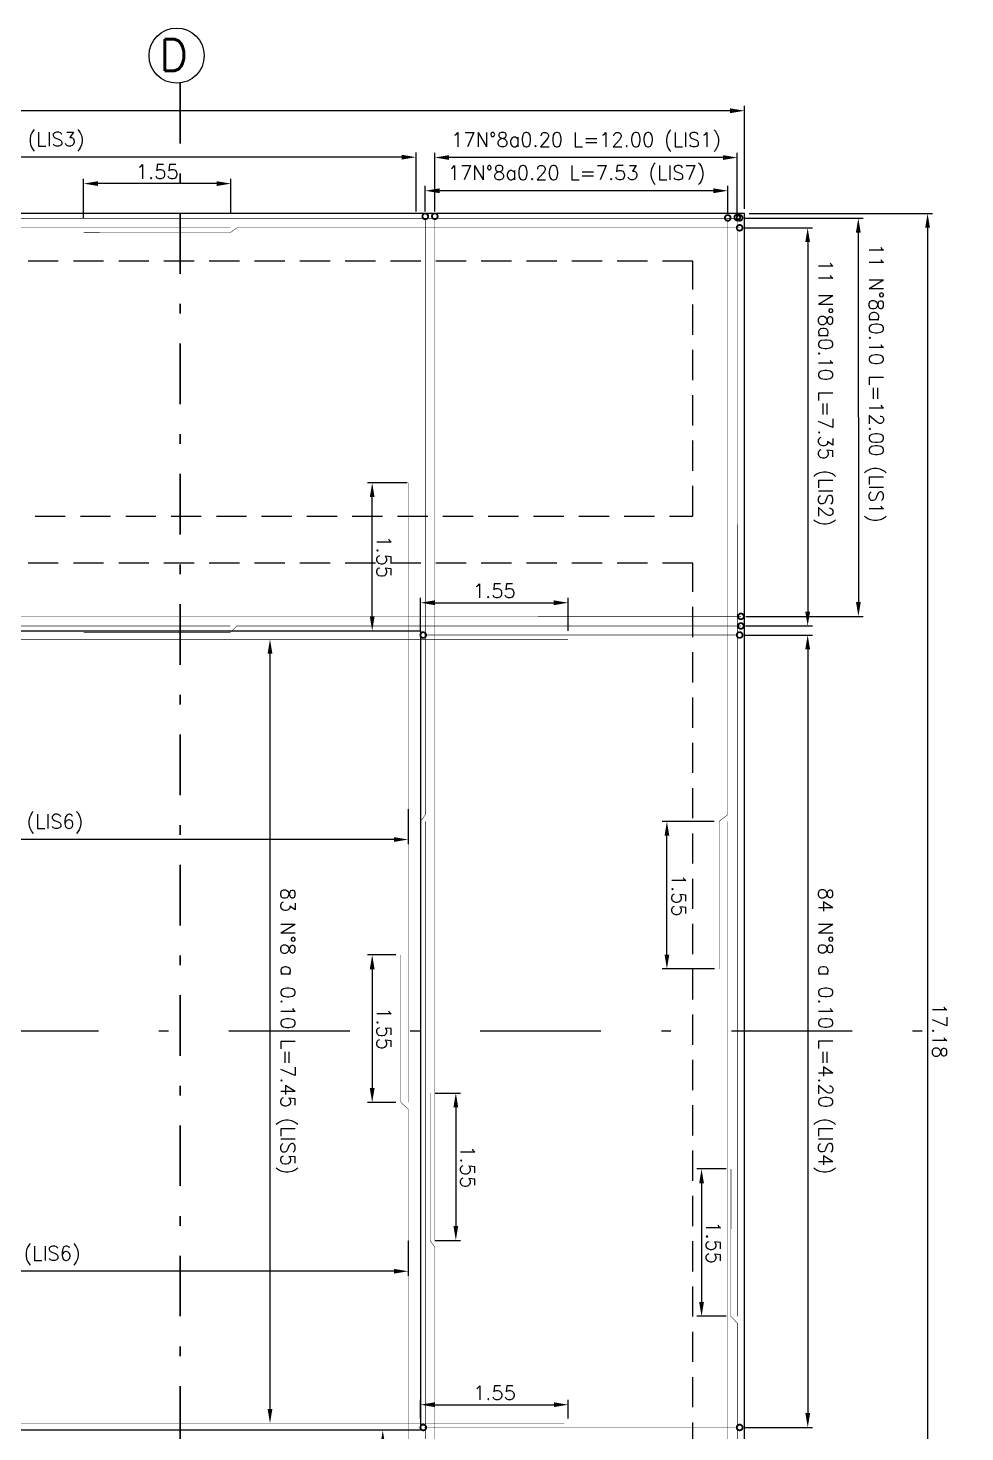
# Model space of a CAD drawing. Header units: metres. Extents: x 1080594 to 1081411, y 976871 to 977162.
# Drawn here: x 1081076.73 to 1081086.57, y 977035.2 to 977049.96 of the extents above; entities that cross this region are included whole.
import ezdxf

# ---------------------------------------------------------------- set-up
doc = ezdxf.new("R2010")
doc.units = ezdxf.units.M
doc.header["$LTSCALE"] = 25.4
doc.linetypes.add('DASHDOT', pattern=[1, 0.5, -0.25, 0, -0.25])
doc.linetypes.add('HIDDEN', pattern=[0.375, 0.25, -0.125])
for name, color, linetype in [('CIRCULOCONTRAP', 130, 'Continuous'), ('CONTRAPESO', 3, 'Continuous'), ('DIMCONTRAPESO', 1, 'Continuous'), ('EJE PUENTE', 41, 'DASHDOT'), ('PROY', 9, 'HIDDEN'), ('R175COTR', 7, 'Continuous'), ('REF', 6, 'Continuous'), ('REF H', 6, 'Continuous')]:
    doc.layers.add(name, color=color, linetype=linetype)
doc.layers.add('COTA', color=1, linetype='Continuous', lineweight=30)
doc.layers.add('EJECONTRAPESO', color=41, linetype='DASHDOT', lineweight=30)
doc.styles.add('romans', font='romans.shx')
doc.dimstyles.new('Copy 75', dxfattribs={"dimtxt": 0.15, "dimasz": 0.15, "dimexe": 0.05, "dimexo": 0.05, "dimgap": 0.05, "dimtad": 1, "dimzin": 0, "dimdsep": 46, "dimtxsty": 'romans', "dimcen": 0.002, "dimclrd": 1, "dimclre": 1, "dimclrt": 3, "dimadec": 4, "dimazin": 0, "dimtfac": 1, "dimtofl": 0, "dimtmove": 1, "dimatfit": 3, "dimfxl": 1, "dimtolj": 1, "dimtzin": 0, "dimarcsym": 1})

# ---------------------------------------------------------------- blocks, each defined once
blk = doc.blocks.new('*D407')
at = {"layer": 'Defpoints', "color": 0, "transparency": 16777216}
for p in [(1081070.693, 977048.602), (1081070.693, 977047.974), (1081080.805, 977047.982)]:
    blk.add_point(p, dxfattribs=at)
at = {"layer": 'DIMCONTRAPESO', "color": 1, "lineweight": -2, "transparency": 16777216}
for p, q in [((1081070.693, 977048.024), (1081070.693, 977048.652)), ((1081080.655, 977048.602), (1081070.843, 977048.602)), ((1081080.805, 977048.032), (1081080.805, 977048.652))]:
    blk.add_line(p, q, dxfattribs=at)
at = {"layer": 'DIMCONTRAPESO', "color": 1, "transparency": 16777216}
for points in [[(1081070.843, 977048.627), (1081070.843, 977048.577), (1081070.693, 977048.602)], [(1081080.655, 977048.627), (1081080.655, 977048.577), (1081080.805, 977048.602)]]:
    blk.add_solid(points, dxfattribs=at)
at = {"layer": 'DIMCONTRAPESO', "color": 3, "transparency": 16777216, "insert": (1081075.749, 977048.766), "char_height": 0.15, "attachment_point": 5, "rotation": 0.0003, "style": 'romans'}
blk.add_mtext('\\A1;102 N°8 a 0.10 L=5.19 (LIS3) ', dxfattribs=at)
blk = doc.blocks.new('*D408')
at = {"layer": 'Defpoints', "color": 0, "transparency": 16777216}
for p in [(1081077.312, 977048.324), (1081078.86, 977047.956), (1081077.312, 977047.909)]:
    blk.add_point(p, dxfattribs=at)
at = {"layer": 'DIMCONTRAPESO', "color": 1, "lineweight": -2, "transparency": 16777216}
for p, q in [((1081077.312, 977047.959), (1081077.312, 977048.374)), ((1081078.71, 977048.324), (1081077.462, 977048.324)), ((1081078.86, 977048.006), (1081078.86, 977048.374))]:
    blk.add_line(p, q, dxfattribs=at)
at = {"layer": 'DIMCONTRAPESO', "color": 1, "transparency": 16777216}
for points in [[(1081077.462, 977048.349), (1081077.462, 977048.299), (1081077.312, 977048.324)], [(1081078.71, 977048.349), (1081078.71, 977048.299), (1081078.86, 977048.324)]]:
    blk.add_solid(points, dxfattribs=at)
at = {"layer": 'DIMCONTRAPESO', "color": 3, "transparency": 16777216, "insert": (1081078.086, 977048.449), "char_height": 0.15, "attachment_point": 5, "rotation": 0.0003, "style": 'romans'}
blk.add_mtext('\\A1;1.55', dxfattribs=at)
blk = doc.blocks.new('*D457')
at = {"layer": 'Defpoints', "color": 0, "transparency": 16777216}
for p in [(1081084.205, 977047.96), (1081084.219, 977043.775), (1081085.453, 977043.775)]:
    blk.add_point(p, dxfattribs=at)
at = {"layer": 'DIMCONTRAPESO', "color": 1, "lineweight": -2, "transparency": 16777216}
for p, q in [((1081084.255, 977047.96), (1081085.502, 977047.96)), ((1081085.452, 977047.81), (1081085.453, 977043.925)), ((1081084.269, 977043.775), (1081085.503, 977043.775))]:
    blk.add_line(p, q, dxfattribs=at)
at = {"layer": 'DIMCONTRAPESO', "color": 1, "transparency": 16777216}
for points in [[(1081085.477, 977047.81), (1081085.427, 977047.81), (1081085.452, 977047.96)], [(1081085.478, 977043.925), (1081085.428, 977043.925), (1081085.453, 977043.775)]]:
    blk.add_solid(points, dxfattribs=at)
at = {"layer": 'DIMCONTRAPESO', "color": 3, "transparency": 16777216, "insert": (1081085.617, 977046.225), "char_height": 0.15, "attachment_point": 5, "rotation": 270.0003, "style": 'romans'}
blk.add_mtext('\\A1;11 N°8a0.10 L=12.00 (LIS1) ', dxfattribs=at)
blk = doc.blocks.new('*D410')
at = {"layer": 'Defpoints', "color": 0, "transparency": 16777216}
for p in [(1081084.205, 977047.859), (1081084.218, 977043.674), (1081084.92, 977043.674)]:
    blk.add_point(p, dxfattribs=at)
at = {"layer": 'DIMCONTRAPESO', "color": 1, "lineweight": -2, "transparency": 16777216}
for p, q in [((1081084.255, 977047.859), (1081084.97, 977047.859)), ((1081084.92, 977047.709), (1081084.92, 977043.824)), ((1081084.268, 977043.674), (1081084.97, 977043.674))]:
    blk.add_line(p, q, dxfattribs=at)
at = {"layer": 'DIMCONTRAPESO', "color": 1, "transparency": 16777216}
for points in [[(1081084.945, 977047.709), (1081084.895, 977047.709), (1081084.92, 977047.859)], [(1081084.945, 977043.824), (1081084.895, 977043.824), (1081084.92, 977043.674)]]:
    blk.add_solid(points, dxfattribs=at)
at = {"layer": 'DIMCONTRAPESO', "color": 3, "transparency": 16777216, "insert": (1081085.085, 977046.124), "char_height": 0.15, "attachment_point": 5, "rotation": 270.0003, "style": 'romans'}
blk.add_mtext('\\A1;11 N°8a0.10 L=7.35 (LIS2) ', dxfattribs=at)
blk = doc.blocks.new('*D416')
at = {"layer": 'Defpoints', "color": 0, "transparency": 16777216}
for p in [(1081080.344, 977045.179), (1081080.763, 977045.179), (1081080.274, 977043.624)]:
    blk.add_point(p, dxfattribs=at)
at = {"layer": 'DIMCONTRAPESO', "color": 1, "lineweight": -2, "transparency": 16777216}
for p, q in [((1081080.713, 977045.179), (1081080.294, 977045.179)), ((1081080.344, 977043.774), (1081080.344, 977045.029)), ((1081080.324, 977043.624), (1081080.394, 977043.624))]:
    blk.add_line(p, q, dxfattribs=at)
at = {"layer": 'DIMCONTRAPESO', "color": 1, "transparency": 16777216}
for points in [[(1081080.369, 977045.029), (1081080.319, 977045.029), (1081080.344, 977045.179)], [(1081080.369, 977043.774), (1081080.319, 977043.774), (1081080.344, 977043.624)]]:
    blk.add_solid(points, dxfattribs=at)
at = {"layer": 'DIMCONTRAPESO', "color": 3, "transparency": 16777216, "insert": (1081080.469, 977044.402), "char_height": 0.15, "attachment_point": 5, "rotation": 270.0003, "style": 'romans'}
blk.add_mtext('\\A1;1.55', dxfattribs=at)
blk = doc.blocks.new('*D417')
at = {"layer": 'Defpoints', "color": 0, "transparency": 16777216}
for p in [(1081080.722, 977037.261), (1081070.693, 977036.992), (1081070.693, 977036.891)]:
    blk.add_point(p, dxfattribs=at)
at = {"layer": 'DIMCONTRAPESO', "color": 1, "lineweight": -2, "transparency": 16777216}
for p, q in [((1081080.722, 977037.211), (1081080.722, 977036.841)), ((1081070.693, 977036.942), (1081070.693, 977036.841)), ((1081080.572, 977036.891), (1081070.843, 977036.891))]:
    blk.add_line(p, q, dxfattribs=at)
at = {"layer": 'DIMCONTRAPESO', "color": 1, "transparency": 16777216}
for points in [[(1081070.843, 977036.916), (1081070.843, 977036.866), (1081070.693, 977036.891)], [(1081080.572, 977036.916), (1081080.572, 977036.866), (1081080.722, 977036.891)]]:
    blk.add_solid(points, dxfattribs=at)
at = {"layer": 'DIMCONTRAPESO', "color": 3, "transparency": 16777216, "insert": (1081075.707, 977037.055), "char_height": 0.15, "attachment_point": 5, "rotation": 0.0003, "style": 'romans'}
blk.add_mtext('\\A1;102 N°8 a 0.10 L=6.50 (LIS6) ', dxfattribs=at)
blk = doc.blocks.new('*D418')
at = {"layer": 'Defpoints', "color": 0, "transparency": 16777216}
for p in [(1081084.206, 977043.579), (1081084.205, 977035.249), (1081084.921, 977035.249)]:
    blk.add_point(p, dxfattribs=at)
at = {"layer": 'DIMCONTRAPESO', "color": 1, "lineweight": -2, "transparency": 16777216}
for p, q in [((1081084.256, 977043.579), (1081084.97, 977043.579)), ((1081084.92, 977043.429), (1081084.921, 977035.399)), ((1081084.255, 977035.249), (1081084.971, 977035.249))]:
    blk.add_line(p, q, dxfattribs=at)
at = {"layer": 'DIMCONTRAPESO', "color": 1, "transparency": 16777216}
for points in [[(1081084.945, 977043.429), (1081084.895, 977043.429), (1081084.92, 977043.579)], [(1081084.946, 977035.399), (1081084.896, 977035.399), (1081084.921, 977035.249)]]:
    blk.add_solid(points, dxfattribs=at)
at = {"layer": 'DIMCONTRAPESO', "color": 3, "transparency": 16777216, "insert": (1081085.085, 977039.414), "char_height": 0.15, "attachment_point": 5, "rotation": 270.0003, "style": 'romans'}
blk.add_mtext('\\A1;84 N°8 a 0.10 L=4.20 (LIS4) ', dxfattribs=at)
blk = doc.blocks.new('*D429')
at = {"layer": 'Defpoints', "color": 0, "transparency": 16777216}
for p in [(1081080.799, 977035.219), (1081080.455, 977033.671), (1081080.722, 977033.671)]:
    blk.add_point(p, dxfattribs=at)
at = {"layer": 'DIMCONTRAPESO', "color": 1, "lineweight": -2, "transparency": 16777216}
for p, q in [((1081080.749, 977035.219), (1081080.405, 977035.219)), ((1081080.455, 977035.069), (1081080.455, 977033.821)), ((1081080.672, 977033.671), (1081080.405, 977033.671))]:
    blk.add_line(p, q, dxfattribs=at)
at = {"layer": 'DIMCONTRAPESO', "color": 1, "transparency": 16777216}
for points in [[(1081080.48, 977035.069), (1081080.43, 977035.069), (1081080.455, 977035.219)], [(1081080.48, 977033.821), (1081080.43, 977033.821), (1081080.455, 977033.671)]]:
    blk.add_solid(points, dxfattribs=at)
at = {"layer": 'DIMCONTRAPESO', "color": 3, "transparency": 16777216, "insert": (1081080.58, 977034.445), "char_height": 0.15, "attachment_point": 5, "rotation": 270.0003, "style": 'romans'}
blk.add_mtext('\\A1;1.55', dxfattribs=at)
blk = doc.blocks.new('*D432')
at = {"layer": 'COTA', "color": 1, "lineweight": -2, "transparency": 16777216}
for p, q in [((1081080.852, 977043.624), (1081080.852, 977043.968)), ((1081082.402, 977043.624), (1081082.402, 977043.968)), ((1081081.002, 977043.918), (1081082.252, 977043.918))]:
    blk.add_line(p, q, dxfattribs=at)
at = {"layer": 'COTA', "color": 1, "transparency": 16777216}
for points in [[(1081081.002, 977043.943), (1081081.002, 977043.893), (1081080.852, 977043.918)], [(1081082.252, 977043.943), (1081082.252, 977043.893), (1081082.402, 977043.918)]]:
    blk.add_solid(points, dxfattribs=at)
at = {"layer": 'Defpoints', "color": 0, "transparency": 16777216}
for p in [(1081082.402, 977043.918), (1081080.852, 977043.574), (1081082.402, 977043.574)]:
    blk.add_point(p, dxfattribs=at)
at = {"layer": 'COTA', "color": 3, "transparency": 16777216, "insert": (1081081.627, 977044.043), "char_height": 0.15, "attachment_point": 5, "rotation": 0.0003, "style": 'romans'}
blk.add_mtext('\\A1;1.55', dxfattribs=at)
blk = doc.blocks.new('*D434')
at = {"layer": 'COTA', "color": 1, "lineweight": -2, "transparency": 16777216}
for p, q in [((1081080.853, 977035.343), (1081080.853, 977035.538)), ((1081081.003, 977035.488), (1081082.255, 977035.488)), ((1081082.405, 977035.343), (1081082.405, 977035.538))]:
    blk.add_line(p, q, dxfattribs=at)
at = {"layer": 'COTA', "color": 1, "transparency": 16777216}
for points in [[(1081081.003, 977035.513), (1081081.003, 977035.463), (1081080.853, 977035.488)], [(1081082.255, 977035.513), (1081082.255, 977035.463), (1081082.405, 977035.488)]]:
    blk.add_solid(points, dxfattribs=at)
at = {"layer": 'Defpoints', "color": 0, "transparency": 16777216}
for p in [(1081082.405, 977035.488), (1081080.853, 977035.293), (1081082.405, 977035.293)]:
    blk.add_point(p, dxfattribs=at)
at = {"layer": 'COTA', "color": 3, "transparency": 16777216, "insert": (1081081.629, 977035.613), "char_height": 0.15, "attachment_point": 5, "rotation": 0.0003, "style": 'romans'}
blk.add_mtext('\\A1;1.55', dxfattribs=at)
blk = doc.blocks.new('E2')
at = {"layer": 'REF', "ltscale": 0.1, "const_width": 0.005}
blk.add_lwpolyline([(1080759.636, 977034.558), (1080762.933, 977034.558)], dxfattribs=at)
at = {"layer": 'REF H', "ltscale": 0.1, "const_width": 0.06}
for points in [[(1080759.608, 977034.558, 1), (1080759.627, 977034.558, 1)], [(1080762.933, 977034.558, 1), (1080762.952, 977034.558, 1)]]:
    blk.add_lwpolyline(points, format="xyb", close=True, dxfattribs=at)
blk = doc.blocks.new('*D461')
at = {"layer": 'COTA', "color": 1, "lineweight": -2, "transparency": 16777216}
for p, q in [((1081080.902, 977048.03), (1081080.902, 977048.299)), ((1081083.93, 977048.249), (1081081.052, 977048.249)), ((1081084.08, 977048.013), (1081084.08, 977048.299))]:
    blk.add_line(p, q, dxfattribs=at)
at = {"layer": 'COTA', "color": 1, "transparency": 16777216}
for points in [[(1081081.052, 977048.274), (1081081.052, 977048.224), (1081080.902, 977048.249)], [(1081083.93, 977048.274), (1081083.93, 977048.224), (1081084.08, 977048.249)]]:
    blk.add_solid(points, dxfattribs=at)
at = {"layer": 'Defpoints', "color": 0, "transparency": 16777216}
for p in [(1081080.902, 977048.249), (1081080.902, 977047.98), (1081084.08, 977047.963)]:
    blk.add_point(p, dxfattribs=at)
at = {"layer": 'COTA', "color": 3, "transparency": 16777216, "insert": (1081082.491, 977048.413), "char_height": 0.15, "attachment_point": 5, "rotation": 0.0003, "style": 'romans'}
blk.add_mtext('\\A1;17N°8a0.20 L=7.53 (LIS7) ', dxfattribs=at)
blk = doc.blocks.new('*D462')
at = {"layer": 'COTA', "color": 1, "lineweight": -2, "transparency": 16777216}
for p, q in [((1081081.002, 977048.031), (1081081.002, 977048.648)), ((1081084.03, 977048.598), (1081081.152, 977048.598)), ((1081084.18, 977048.017), (1081084.18, 977048.648))]:
    blk.add_line(p, q, dxfattribs=at)
at = {"layer": 'COTA', "color": 1, "transparency": 16777216}
for points in [[(1081081.152, 977048.623), (1081081.152, 977048.573), (1081081.002, 977048.598)], [(1081084.03, 977048.623), (1081084.03, 977048.573), (1081084.18, 977048.598)]]:
    blk.add_solid(points, dxfattribs=at)
at = {"layer": 'Defpoints', "color": 0, "transparency": 16777216}
for p in [(1081081.002, 977048.598), (1081081.002, 977047.981), (1081084.18, 977047.967)]:
    blk.add_point(p, dxfattribs=at)
at = {"layer": 'COTA', "color": 3, "transparency": 16777216, "insert": (1081082.591, 977048.762), "char_height": 0.15, "attachment_point": 5, "rotation": 0.0003, "style": 'romans'}
blk.add_mtext('\\A1;17N°8a0.20 L=12.00 (LIS1) ', dxfattribs=at)
blk = doc.blocks.new('*D463')
at = {"layer": 'COTA', "color": 1, "lineweight": -2, "transparency": 16777216}
for p, q in [((1081067.252, 977048.059), (1081067.252, 977049.139)), ((1081084.255, 977048.06), (1081084.255, 977049.14)), ((1081084.105, 977049.09), (1081067.402, 977049.089))]:
    blk.add_line(p, q, dxfattribs=at)
at = {"layer": 'COTA', "color": 1, "transparency": 16777216}
for points in [[(1081067.402, 977049.114), (1081067.402, 977049.064), (1081067.252, 977049.089)], [(1081084.105, 977049.115), (1081084.105, 977049.065), (1081084.255, 977049.09)]]:
    blk.add_solid(points, dxfattribs=at)
at = {"layer": 'Defpoints', "color": 0, "transparency": 16777216}
for p in [(1081067.252, 977049.089), (1081067.252, 977048.009), (1081084.255, 977048.01)]:
    blk.add_point(p, dxfattribs=at)
at = {"layer": 'COTA', "color": 3, "transparency": 16777216, "insert": (1081075.754, 977049.215), "char_height": 0.15, "attachment_point": 5, "rotation": 0.0003, "style": 'romans'}
blk.add_mtext('\\A1;17.00', dxfattribs=at)
blk = doc.blocks.new('*D464')
at = {"layer": 'COTA', "color": 1, "lineweight": -2, "transparency": 16777216}
for p, q in [((1081084.305, 977048.01), (1081086.23, 977048.01)), ((1081086.18, 977047.86), (1081086.181, 977030.978)), ((1081084.305, 977030.828), (1081086.231, 977030.828))]:
    blk.add_line(p, q, dxfattribs=at)
at = {"layer": 'COTA', "color": 1, "transparency": 16777216}
for points in [[(1081086.205, 977047.86), (1081086.155, 977047.86), (1081086.18, 977048.01)], [(1081086.206, 977030.978), (1081086.156, 977030.978), (1081086.181, 977030.828)]]:
    blk.add_solid(points, dxfattribs=at)
at = {"layer": 'Defpoints', "color": 0, "transparency": 16777216}
for p in [(1081084.255, 977048.01), (1081084.255, 977030.828), (1081086.181, 977030.828)]:
    blk.add_point(p, dxfattribs=at)
at = {"layer": 'COTA', "color": 3, "transparency": 16777216, "insert": (1081086.306, 977039.419), "char_height": 0.15, "attachment_point": 5, "rotation": 270.0003, "style": 'romans'}
blk.add_mtext('\\A1;17.18', dxfattribs=at)
blk = doc.blocks.new('*D437')
at = {"layer": 'Defpoints', "color": 0, "transparency": 16777216}
for p in [(1081080.722, 977041.799), (1081070.752, 977041.531), (1081070.752, 977041.429)]:
    blk.add_point(p, dxfattribs=at)
at = {"layer": 'DIMCONTRAPESO', "color": 1, "lineweight": -2, "transparency": 16777216}
for p, q in [((1081080.722, 977041.749), (1081080.722, 977041.379)), ((1081070.752, 977041.481), (1081070.752, 977041.379)), ((1081080.572, 977041.429), (1081070.902, 977041.429))]:
    blk.add_line(p, q, dxfattribs=at)
at = {"layer": 'DIMCONTRAPESO', "color": 1, "transparency": 16777216}
for points in [[(1081070.902, 977041.454), (1081070.902, 977041.404), (1081070.752, 977041.429)], [(1081080.572, 977041.454), (1081080.572, 977041.404), (1081080.722, 977041.429)]]:
    blk.add_solid(points, dxfattribs=at)
at = {"layer": 'DIMCONTRAPESO', "color": 3, "transparency": 16777216, "insert": (1081075.737, 977041.594), "char_height": 0.15, "attachment_point": 5, "rotation": 0.0003, "style": 'romans'}
blk.add_mtext('\\A1;102 N°8 a 0.10 L=6.50 (LIS6) ', dxfattribs=at)
blk = doc.blocks.new('*D438')
at = {"layer": 'COTA', "color": 1, "lineweight": -2, "transparency": 16777216}
blk.add_line((1081079.27, 977043.383), (1081079.27, 977035.443), dxfattribs=at)
at = {"layer": 'COTA', "color": 1, "transparency": 16777216}
for points in [[(1081079.295, 977043.383), (1081079.245, 977043.383), (1081079.27, 977043.533)], [(1081079.295, 977035.443), (1081079.245, 977035.443), (1081079.27, 977035.293)]]:
    blk.add_solid(points, dxfattribs=at)
at = {"layer": 'Defpoints', "color": 0, "transparency": 16777216}
for p in [(1081079.27, 977043.533), (1081079.27, 977035.293), (1081079.27, 977035.293)]:
    blk.add_point(p, dxfattribs=at)
at = {"layer": 'COTA', "color": 3, "transparency": 16777216, "insert": (1081079.434, 977039.413), "char_height": 0.15, "attachment_point": 5, "rotation": 270.0003, "style": 'romans'}
blk.add_mtext('\\A1;83 N°8 a 0.10 L=7.45 (LIS5) ', dxfattribs=at)
blk = doc.blocks.new('*D467')
at = {"layer": 'COTA', "color": 1, "lineweight": -2, "transparency": 16777216}
for p, q in [((1081083.939, 977041.619), (1081083.391, 977041.619)), ((1081083.441, 977040.219), (1081083.441, 977041.469)), ((1081083.94, 977040.069), (1081083.391, 977040.069))]:
    blk.add_line(p, q, dxfattribs=at)
at = {"layer": 'COTA', "color": 1, "transparency": 16777216}
for points in [[(1081083.466, 977041.469), (1081083.416, 977041.469), (1081083.441, 977041.619)], [(1081083.466, 977040.219), (1081083.416, 977040.219), (1081083.441, 977040.069)]]:
    blk.add_solid(points, dxfattribs=at)
at = {"layer": 'Defpoints', "color": 0, "transparency": 16777216}
for p in [(1081083.441, 977041.619), (1081083.989, 977041.619), (1081083.99, 977040.069)]:
    blk.add_point(p, dxfattribs=at)
at = {"layer": 'COTA', "color": 3, "transparency": 16777216, "insert": (1081083.566, 977040.844), "char_height": 0.15, "attachment_point": 5, "rotation": 270.0003, "style": 'romans'}
blk.add_mtext('\\A1;1.55', dxfattribs=at)
blk = doc.blocks.new('*D468')
at = {"layer": 'COTA', "color": 1, "lineweight": -2, "transparency": 16777216}
for p, q in [((1081080.594, 977040.216), (1081080.294, 977040.216)), ((1081080.344, 977040.066), (1081080.344, 977038.816)), ((1081080.594, 977038.666), (1081080.294, 977038.666))]:
    blk.add_line(p, q, dxfattribs=at)
at = {"layer": 'COTA', "color": 1, "transparency": 16777216}
for points in [[(1081080.369, 977040.066), (1081080.319, 977040.066), (1081080.344, 977040.216)], [(1081080.369, 977038.816), (1081080.319, 977038.816), (1081080.344, 977038.666)]]:
    blk.add_solid(points, dxfattribs=at)
at = {"layer": 'Defpoints', "color": 0, "transparency": 16777216}
for p in [(1081080.644, 977040.216), (1081080.344, 977038.666), (1081080.644, 977038.666)]:
    blk.add_point(p, dxfattribs=at)
at = {"layer": 'COTA', "color": 3, "transparency": 16777216, "insert": (1081080.469, 977039.441), "char_height": 0.15, "attachment_point": 5, "rotation": 270.0003, "style": 'romans'}
blk.add_mtext('\\A1;1.55', dxfattribs=at)
blk = doc.blocks.new('*D469')
at = {"layer": 'COTA', "color": 1, "lineweight": -2, "transparency": 16777216}
for p, q in [((1081081.003, 977038.764), (1081081.273, 977038.764)), ((1081081.223, 977038.614), (1081081.223, 977037.365)), ((1081081.002, 977037.215), (1081081.273, 977037.215))]:
    blk.add_line(p, q, dxfattribs=at)
at = {"layer": 'COTA', "color": 1, "transparency": 16777216}
for points in [[(1081081.248, 977038.614), (1081081.198, 977038.614), (1081081.223, 977038.764)], [(1081081.248, 977037.365), (1081081.198, 977037.365), (1081081.223, 977037.215)]]:
    blk.add_solid(points, dxfattribs=at)
at = {"layer": 'Defpoints', "color": 0, "transparency": 16777216}
for p in [(1081080.953, 977038.764), (1081080.952, 977037.215), (1081081.223, 977037.215)]:
    blk.add_point(p, dxfattribs=at)
at = {"layer": 'COTA', "color": 3, "transparency": 16777216, "insert": (1081081.348, 977037.989), "char_height": 0.15, "attachment_point": 5, "rotation": 270.0003, "style": 'romans'}
blk.add_mtext('\\A1;1.55', dxfattribs=at)
blk = doc.blocks.new('*D470')
at = {"layer": 'COTA', "color": 1, "lineweight": -2, "transparency": 16777216}
for p, q in [((1081084.064, 977037.966), (1081083.755, 977037.966)), ((1081083.805, 977037.816), (1081083.805, 977036.567)), ((1081084.063, 977036.417), (1081083.755, 977036.417))]:
    blk.add_line(p, q, dxfattribs=at)
at = {"layer": 'COTA', "color": 1, "transparency": 16777216}
for points in [[(1081083.83, 977037.816), (1081083.78, 977037.816), (1081083.805, 977037.966)], [(1081083.83, 977036.567), (1081083.78, 977036.567), (1081083.805, 977036.417)]]:
    blk.add_solid(points, dxfattribs=at)
at = {"layer": 'Defpoints', "color": 0, "transparency": 16777216}
for p in [(1081084.114, 977037.966), (1081083.805, 977036.417), (1081084.113, 977036.417)]:
    blk.add_point(p, dxfattribs=at)
at = {"layer": 'COTA', "color": 3, "transparency": 16777216, "insert": (1081083.93, 977037.192), "char_height": 0.15, "attachment_point": 5, "rotation": 270.0003, "style": 'romans'}
blk.add_mtext('\\A1;1.55', dxfattribs=at)

msp = doc.modelspace()

# ---------------------------------------------------------------- linework, layer by layer
at = {"layer": 'CIRCULOCONTRAP'}
msp.add_circle((1081078.289137, 977049.669373), 0.289667, dxfattribs=at)
at = {"layer": 'CONTRAPESO'}
for points in [[(1081084.255207, 977048.009579), (1081084.255207, 977048.009579), (1081067.25248, 977048.009496), (1081067.252516, 977030.828351), (1081084.255247, 977030.828434), (1081084.255207, 977048.009579)], [(1081070.654065, 977043.62386), (1081080.852466, 977043.624458), (1081080.852507, 977035.21861), (1081070.652734, 977035.21856), (1081070.654065, 977043.62386)]]:
    msp.add_lwpolyline(points, dxfattribs=at)
at = {"layer": 'EJE PUENTE', "ltscale": 0.1}
msp.add_lwpolyline([(1080965.318063, 977039.41891), (1081093.481143, 977039.41891)], dxfattribs=at)
at = {"layer": 'EJECONTRAPESO', "ltscale": 0.05}
msp.add_lwpolyline([(1081078.325285, 977049.38197), (1081078.325332, 977029.844956)], dxfattribs=at)
at = {"layer": 'PROY', "color": 252, "ltscale": 0.05}
msp.add_lwpolyline([(1081084.255207, 977048.009579), (1081067.252476, 977048.009496), (1081067.25256, 977030.827554), (1081084.255291, 977030.828637)], close=True, dxfattribs=at)
at = {"layer": 'PROY', "color": 250, "ltscale": 0.05}
msp.add_lwpolyline([(1081067.752492, 977044.814691), (1081067.752492, 977044.829551), (1081083.712492, 977044.829629), (1081083.712479, 977047.509629), (1081067.752479, 977047.509551), (1081067.752492, 977044.814691)], dxfattribs=at)
msp.add_lwpolyline([(1081083.712542, 977034.508634), (1081083.712494, 977044.334482), (1081067.752494, 977044.334404), (1081067.752542, 977034.508556)], close=True, dxfattribs=at)
at = {"layer": 'REF', "ltscale": 0.1, "const_width": 0.005}
for points in [[(1081084.205207, 977047.959577), (1081072.655204, 977047.959237)], [(1081080.852818, 977040.069316), (1081080.852469, 977041.619095), (1081080.902359, 977041.69), (1081080.901759, 977047.959479)], [(1081081.001735, 977047.959482), (1081081.001787, 977037.214728)], [(1081083.989562, 977040.069331), (1081083.989213, 977041.619111), (1081084.080761, 977041.690015), (1081084.080162, 977047.947668)], [(1081084.180137, 977047.953172), (1081084.180205, 977036.417018)], [(1081067.30248, 977047.859494), (1081078.852484, 977047.859267)], [(1081077.311598, 977047.809108), (1081078.852466, 977047.809361), (1081078.923358, 977047.859267), (1081084.205211, 977047.859293)], [(1081080.721396, 977045.179381), (1081080.721428, 977038.666584)], [(1081067.302501, 977043.674508), (1081078.852504, 977043.674281)], [(1081084.218971, 977043.774589), (1081072.655225, 977043.77425)], [(1081077.311618, 977043.60692), (1081078.852486, 977043.607172), (1081078.923379, 977043.67428), (1081084.217779, 977043.674306)], [(1081082.401384, 977043.532918), (1081074.96317, 977043.532882)], [(1081080.901794, 977030.869905), (1081080.901789, 977041.619096)], [(1081084.080196, 977030.869921), (1081084.080191, 977041.619111)], [(1081080.644457, 977040.21617), (1081080.644123, 977038.66639), (1081080.722021, 977038.595486), (1081080.721558, 977033.670634)], [(1081080.952823, 977038.764314), (1081080.952489, 977037.214534), (1081081.002381, 977037.14363), (1081081.001792, 977030.878621)], [(1081084.113741, 977037.966479), (1081084.113407, 977036.4167), (1081084.180786, 977036.345796), (1081084.180198, 977030.080787)], [(1081082.362507, 977035.293396), (1081074.96321, 977035.29336)]]:
    msp.add_lwpolyline(points, dxfattribs=at)
at = {"layer": 'REF H', "ltscale": 0.1, "const_width": 0.06}
for points in [[(1081080.911267, 977047.979775, 1), (1081080.892217, 977047.979775, 1)], [(1081081.011257, 977047.980536, -1), (1081080.992207, 977047.980536, -1)], [(1081084.089683, 977047.963137, 1), (1081084.070633, 977047.963137, 1)], [(1081084.189673, 977047.967018, -1), (1081084.170623, 977047.967018, -1)], [(1081084.214747, 977047.964269, -1), (1081084.195697, 977047.964269, -1)], [(1081084.214733, 977047.859293, -1), (1081084.195683, 977047.859293, -1)], [(1081084.228496, 977043.774589, -1), (1081084.209446, 977043.774589, -1)], [(1081084.227304, 977043.674306, -1), (1081084.208254, 977043.674306, -1)]]:
    msp.add_lwpolyline(points, format="xyb", close=True, dxfattribs=at)

# ---------------------------------------------------------------- block references
at = {"layer": 'COTA', "color": 2, "xscale": -1, "rotation": 0.000279524942552456}
for p in [(2161848.589443, 14.293168), (2161848.589483, 5.963118)]:
    msp.add_blockref('E2', p, dxfattribs=at)

# ---------------------------------------------------------------- texts
at = {"layer": 'R175COTR', "insert": (1081078.406747, 977049.841215, 308.056641), "char_height": 0.33, "width": 0.41500103, "attachment_point": 3, "rotation": 0.0003158, "style": 'romans'}
msp.add_mtext('{\\C0;D}', dxfattribs=at)

# ---------------------------------------------------------------- dimensions: what is measured, and where the dimension line sits
at = {"layer": 'COTA', "color": 2}
for base, p1, p2, angle, picture, middle in [((1081067.252474, 977049.089489), (1081084.255207, 977048.009579), (1081067.25248, 977048.009496), 180.0002795, '*D463', (1081075.753838, 977049.214531)), ((1081086.180569, 977030.828444), (1081084.255207, 977048.009579), (1081084.255247, 977030.828434), 90.0002795, '*D464', (1081086.305527, 977039.419016)), ((1081082.402465, 977043.918477), (1081080.852467, 977043.574458), (1081082.402467, 977043.574465), 180.0002795, '*D432', (1081081.627464, 977044.043473)), ((1081083.441086, 977041.619108), (1081083.989562, 977040.069331), (1081083.989213, 977041.619111), 90.0002795, '*D467', (1081083.56609, 977040.844219)), ((1081080.344307, 977038.666388), (1081080.644457, 977040.21617), (1081080.644123, 977038.66639), 90.0002795, '*D468', (1081080.469304, 977039.441279)), ((1081081.223001, 977037.214535), (1081080.952823, 977038.764314), (1081080.952489, 977037.214534), 90.0002795, '*D469', (1081081.347997, 977037.989426)), ((1081083.804784, 977036.416698), (1081084.113741, 977037.966479), (1081084.113407, 977036.4167), 90.0002795, '*D470', (1081083.92978, 977037.191589)), ((1081082.405323, 977035.487863), (1081080.852507, 977035.293389), (1081082.405323, 977035.293397), 180.0002795, '*D434', (1081081.628914, 977035.612859))]:
    dim = msp.add_linear_dim(base=base, p1=p1, p2=p2, angle=angle, dimstyle='Copy 75', dxfattribs=at)
    dim.commit()
    dim.dimension.update_dxf_attribs({"geometry": picture, "text_midpoint": middle})
dim = msp.add_linear_dim(base=(1081081.001729, 977048.597621), p1=(1081084.180148, 977047.967018), p2=(1081081.001732, 977047.980536), angle=180.0002795, text='17N°8a0.20 L=12.00 (LIS1) ', dimstyle='Copy 75', dxfattribs=at)
dim.commit()
dim.dimension.update_dxf_attribs({"geometry": '*D462', "text_midpoint": (1081082.590937, 977048.597629), "dimtype": 160})
for base, p1, p2, angle, text, picture, middle in [((1081080.901741, 977048.248885), (1081084.080158, 977047.963137), (1081080.901742, 977047.979775), 180.0002795, '17N°8a0.20 L=7.53 (LIS7) ', '*D461', (1081082.490948, 977048.413178)), ((1081079.269621, 977035.293381), (1081079.269581, 977043.532903), (1081079.269621, 977035.293381), 90.0002795, '83 N°8 a 0.10 L=7.45 (LIS5) ', '*D438', (1081079.433887, 977039.413143))]:
    dim = msp.add_linear_dim(base=base, p1=p1, p2=p2, angle=angle, text=text, dimstyle='Copy 75', dxfattribs=at)
    dim.commit()
    dim.dimension.update_dxf_attribs({"geometry": picture, "text_midpoint": middle})
at = {"layer": 'DIMCONTRAPESO', "color": 2}
for base, p1, p2, angle, text, picture, middle in [((1081070.693306, 977048.601974), (1081080.804788, 977047.982293), (1081070.69331, 977047.973524), 180.0002795, '102 N°8 a 0.10 L=5.19 (LIS3) ', '*D407', (1081075.749045, 977048.766284)), ((1081084.920529, 977035.24899), (1081084.205563, 977043.579026), (1081084.20527, 977035.248987), 90.0002795, '84 N°8 a 0.10 L=4.20 (LIS4) ', '*D418', (1081085.084794, 977039.414011)), ((1081070.752409, 977041.429419), (1081080.721576, 977041.799253), (1081070.752408, 977041.53062), 180.0002795, '102 N°8 a 0.10 L=6.50 (LIS6) ', '*D437', (1081075.736992, 977041.593729)), ((1081070.693148, 977036.89085), (1081080.721598, 977037.260685), (1081070.693147, 977036.992051), 180.0002795, '102 N°8 a 0.10 L=6.50 (LIS6) ', '*D417', (1081075.707373, 977037.05516))]:
    dim = msp.add_linear_dim(base=base, p1=p1, p2=p2, angle=angle, text=text, dimstyle='Copy 75', dxfattribs=at)
    dim.commit()
    dim.dimension.update_dxf_attribs({"geometry": picture, "text_midpoint": middle})
at = {"layer": 'DIMCONTRAPESO'}
dim = msp.add_linear_dim(base=(1081077.311595, 977048.323501), p1=(1081078.860103, 977047.956066), p2=(1081077.311597, 977047.909108), angle=0.0002795, dimstyle='Copy 75', dxfattribs=at)
dim.commit()
dim.dimension.update_dxf_attribs({"geometry": '*D408', "text_midpoint": (1081078.085847, 977048.448505)})
at = {"layer": 'DIMCONTRAPESO', "color": 2}
for base, p1, p2, text, picture, middle in [((1081085.452519, 977043.774595), (1081084.205207, 977047.959577), (1081084.218989, 977043.774589), '11 N°8a0.10 L=12.00 (LIS1) ', '*D457', (1081085.452507, 977046.224635)), ((1081084.920378, 977043.67431), (1081084.205208, 977047.859293), (1081084.217779, 977043.674306), '11 N°8a0.10 L=7.35 (LIS2) ', '*D410', (1081084.920366, 977046.124349))]:
    dim = msp.add_linear_dim(base=base, p1=p1, p2=p2, angle=90.0002795, text=text, dimstyle='Copy 75', dxfattribs=at)
    dim.commit()
    dim.dimension.update_dxf_attribs({"geometry": picture, "text_midpoint": middle, "dimtype": 160})
for base, p1, p2, angle, picture, middle in [((1081080.343774, 977045.179379), (1081080.274221, 977043.624426), (1081080.762984, 977045.179381), 90.0002795, '*D416', (1081080.468778, 977044.401903)), ((1081080.454966, 977033.670633), (1081080.799081, 977035.218528), (1081080.721558, 977033.670634), 270.0002795, '*D429', (1081080.579962, 977034.44458))]:
    dim = msp.add_linear_dim(base=base, p1=p1, p2=p2, angle=angle, dimstyle='Copy 75', dxfattribs=at)
    dim.commit()
    dim.dimension.update_dxf_attribs({"geometry": picture, "text_midpoint": middle})

doc.saveas('drawing.dxf')
